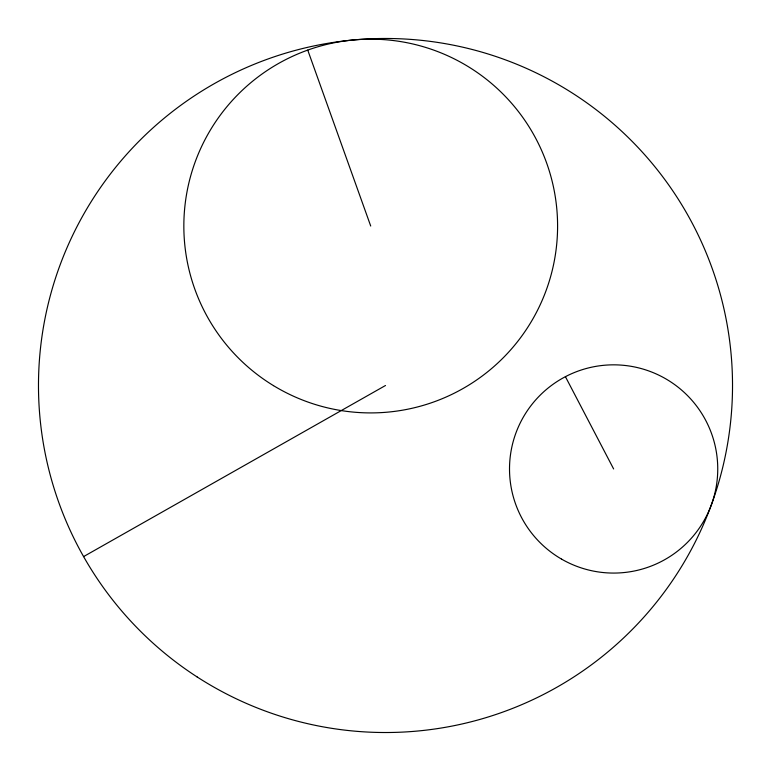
<?xml version="1.0" encoding="UTF-8"?>
<svg xmlns="http://www.w3.org/2000/svg" width="771" height="771" viewBox="0 0 771 771"><rect width="100%" height="100%" fill="white"/><g stroke="black" fill="none" stroke-linecap="round" stroke-linejoin="round"><path stroke-width="1.16" d="M83.586 556.595L385.5 385.5M565.422 376.682L613.629 468.951M307.735 50.086L370.716 226.038M273.493 385.635A186.881 186.881 0 0 0 557.539 230.433A186.881 186.881 0 0 0 281.107 62.046A186.881 186.881 0 0 0 273.493 385.635M561.577 559.12A104.104 104.104 0 0 0 717.743 468.951A104.104 104.104 0 0 0 561.577 378.792A104.104 104.104 0 0 0 561.577 559.12M197.087 676.919A347.027 347.027 0 0 0 732.084 402.963A347.027 347.027 0 0 0 227.329 76.618A347.027 347.027 0 0 0 197.087 676.919"/></g></svg>
